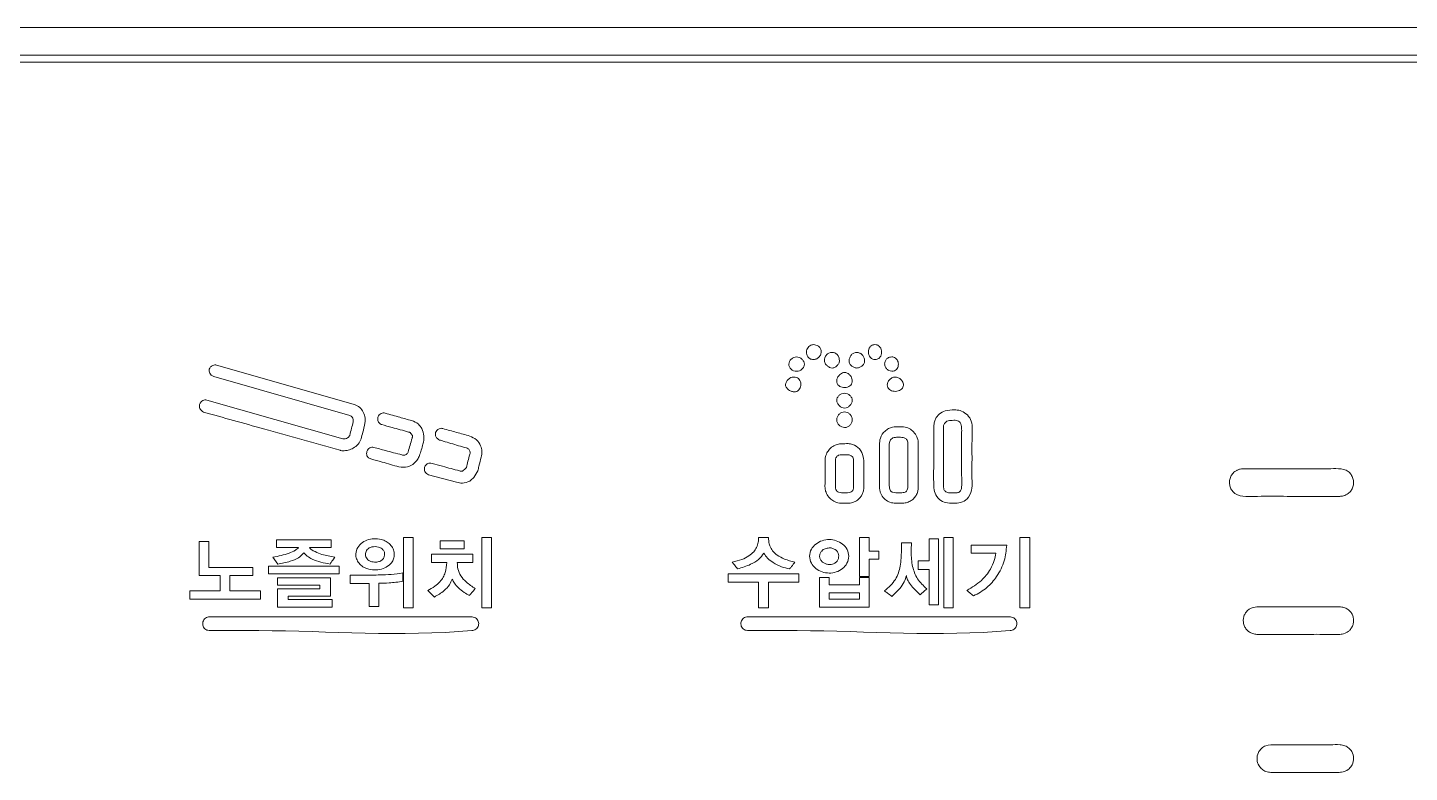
# Model space of a CAD drawing. Extents: x -1671 to 824, y 68 to 2359.
# Drawn here: x -766.7 to -716.7, y 979.2 to 1006.2 of the extents above; entities that cross this region are included whole.
import ezdxf

# ---------------------------------------------------------------- set-up
doc = ezdxf.new("R2010")
doc.units = 0
doc.header["$LTSCALE"] = 20
doc.header["$MEASUREMENT"] = 0
doc.layers.get('0').update_dxf_attribs({"linetype": 'CONTINUOUS'})

msp = doc.modelspace()

# ---------------------------------------------------------------- linework, layer by layer
at = {"color": 7, "linetype": 'Continuous', "lineweight": 15}
for p, q in [((-680.601, 1006.208), (-884.601, 1006.208)), ((-884.601, 1005.208), (-680.601, 1005.208)), ((-884.693, 1004.958), (-680.693, 1004.958)), ((-759.902, 993.979), (-754.955, 992.57)), ((-755.079, 992.156), (-760.006, 993.564)), ((-760.255, 992.715), (-755.327, 991.308)), ((-751.207, 989.734), (-752.221, 990.003)), ((-753.131, 987.737), (-752.779, 987.737)), ((-753.131, 985.181), (-753.131, 987.737)), ((-752.779, 987.737), (-752.779, 985.181)), ((-750.294, 987.737), (-749.942, 987.737)), ((-750.294, 985.182), (-750.294, 987.737)), ((-749.942, 987.737), (-749.942, 985.182)), ((-740.272, 987.737), (-739.903, 987.737)), ((-736.614, 987.737), (-736.262, 987.737)), ((-736.614, 986.315), (-736.614, 987.737)), ((-736.262, 987.737), (-736.262, 987.243)), ((-734.089, 987.681), (-733.746, 987.681)), ((-734.089, 986.883), (-734.089, 987.681)), ((-733.746, 987.681), (-733.746, 985.296)), ((-733.562, 985.181), (-733.562, 987.737)), ((-733.562, 987.737), (-733.218, 987.737)), ((-733.218, 987.737), (-733.218, 985.181)), ((-730.798, 985.181), (-730.798, 987.737)), ((-730.798, 987.737), (-730.446, 987.737)), ((-730.446, 987.737), (-730.446, 985.181)), ((-760.54, 987.595), (-760.188, 987.595)), ((-760.54, 986.354), (-760.54, 987.595)), ((-760.188, 987.595), (-760.188, 986.65)), ((-757.729, 987.652), (-755.752, 987.652)), ((-757.729, 987.366), (-757.729, 987.652)), ((-756.94, 987.366), (-757.729, 987.366)), ((-755.752, 987.366), (-756.542, 987.366)), ((-755.752, 987.652), (-755.752, 987.366)), ((-751.807, 987.616), (-750.936, 987.616)), ((-751.807, 987.32), (-751.807, 987.616)), ((-750.936, 987.32), (-751.807, 987.32)), ((-750.936, 987.616), (-750.936, 987.32)), ((-736.262, 987.243), (-735.907, 987.243)), ((-735.907, 987.243), (-735.907, 986.943)), ((-735.095, 987.536), (-734.729, 987.536)), ((-732.57, 987.161), (-732.57, 987.456)), ((-732.57, 987.456), (-731.278, 987.456)), ((-758.024, 986.695), (-755.457, 986.695)), ((-758.024, 986.417), (-758.024, 986.695)), ((-757.69, 986.772), (-757.863, 987.021)), ((-755.457, 986.695), (-755.457, 986.417)), ((-752.118, 987.133), (-750.626, 987.133)), ((-752.118, 986.829), (-752.118, 987.133)), ((-751.558, 986.829), (-752.118, 986.829)), ((-750.626, 986.829), (-751.183, 986.829)), ((-750.626, 987.133), (-750.626, 986.829)), ((-736.262, 986.943), (-736.262, 986.315)), ((-735.907, 986.943), (-736.262, 986.943)), ((-734.487, 986.883), (-734.089, 986.883)), ((-734.487, 986.57), (-734.487, 986.883)), ((-731.673, 987.161), (-732.57, 987.161)), ((-759.773, 986.354), (-760.54, 986.354)), ((-760.188, 986.65), (-758.586, 986.65)), ((-759.773, 985.798), (-759.773, 986.354)), ((-759.418, 986.354), (-759.418, 985.798)), ((-758.586, 986.354), (-759.418, 986.354)), ((-758.586, 986.65), (-758.586, 986.354)), ((-755.457, 986.417), (-758.024, 986.417)), ((-757.7, 986.272), (-755.781, 986.272)), ((-757.7, 986.003), (-757.7, 986.272)), ((-755.781, 986.272), (-755.781, 985.611)), ((-755.065, 986.07), (-755.065, 986.372)), ((-753.154, 986.451), (-753.154, 986.146)), ((-741.371, 986.414), (-738.804, 986.414)), ((-741.371, 986.119), (-741.371, 986.414)), ((-738.804, 986.414), (-738.804, 986.119)), ((-738.065, 986.286), (-737.713, 986.286)), ((-738.065, 985.21), (-738.065, 986.286)), ((-737.713, 986.286), (-737.713, 986.02)), ((-736.262, 986.315), (-736.614, 986.315)), ((-736.614, 986.02), (-736.614, 986.286)), ((-736.614, 986.286), (-736.263, 986.286)), ((-736.263, 986.286), (-736.263, 985.21)), ((-734.089, 986.57), (-734.487, 986.57)), ((-734.089, 985.296), (-734.089, 986.57)), ((-760.875, 985.798), (-759.773, 985.798)), ((-760.875, 985.503), (-760.875, 985.798)), ((-759.418, 985.798), (-758.308, 985.798)), ((-758.308, 985.798), (-758.308, 985.503)), ((-756.166, 986.003), (-757.7, 986.003)), ((-757.7, 985.875), (-756.166, 985.875)), ((-757.7, 985.21), (-757.7, 985.875)), ((-756.166, 985.875), (-756.166, 986.003)), ((-754.377, 986.07), (-755.065, 986.07)), ((-754.377, 985.239), (-754.377, 986.07)), ((-754.026, 986.074), (-754.026, 985.239)), ((-740.269, 986.119), (-741.371, 986.119)), ((-740.269, 985.182), (-740.269, 986.119)), ((-739.906, 986.119), (-739.906, 985.182)), ((-738.804, 986.119), (-739.906, 986.119)), ((-737.713, 986.02), (-736.614, 986.02)), ((-737.713, 985.502), (-737.713, 985.732)), ((-737.713, 985.732), (-736.614, 985.732)), ((-736.614, 985.732), (-736.614, 985.502)), ((-758.308, 985.503), (-760.875, 985.503)), ((-755.719, 985.21), (-757.7, 985.21)), ((-757.314, 985.611), (-757.314, 985.485)), ((-755.781, 985.611), (-757.314, 985.611)), ((-757.314, 985.485), (-755.719, 985.485)), ((-755.719, 985.485), (-755.719, 985.21)), ((-754.026, 985.239), (-754.377, 985.239)), ((-752.779, 985.181), (-753.131, 985.181)), ((-749.942, 985.182), (-750.294, 985.182)), ((-739.906, 985.182), (-740.269, 985.182)), ((-736.263, 985.21), (-738.065, 985.21)), ((-736.614, 985.502), (-737.713, 985.502)), ((-733.746, 985.296), (-734.089, 985.296)), ((-733.218, 985.181), (-733.562, 985.181)), ((-730.446, 985.181), (-730.798, 985.181))]:
    msp.add_line(p, q, dxfattribs=at)
for points, knots in [([(-738.279, 994.182), (-738.304, 994.183), (-738.35, 994.186), (-738.413, 994.211), (-738.47, 994.254), (-738.514, 994.321), (-738.536, 994.409), (-738.532, 994.499), (-738.504, 994.585), (-738.451, 994.66), (-738.382, 994.705), (-738.305, 994.724), (-738.227, 994.721), (-738.135, 994.693), (-738.047, 994.626), (-737.992, 994.516), (-737.999, 994.393), (-738.055, 994.284), (-738.153, 994.199), (-738.237, 994.188), (-738.279, 994.182)], [0, 0, 0, 0, 0.043629, 0.082076, 0.117707, 0.169489, 0.22199, 0.275404, 0.3287, 0.381248, 0.434453, 0.472647, 0.520716, 0.571261, 0.642179, 0.710608, 0.780774, 0.852218, 0.924634, 1, 1, 1, 1]), ([(-736.051, 994.182), (-736.075, 994.184), (-736.122, 994.188), (-736.183, 994.219), (-736.238, 994.273), (-736.278, 994.353), (-736.293, 994.453), (-736.279, 994.552), (-736.24, 994.633), (-736.184, 994.686), (-736.122, 994.716), (-736.05, 994.725), (-735.978, 994.714), (-735.916, 994.684), (-735.86, 994.63), (-735.82, 994.55), (-735.806, 994.45), (-735.82, 994.351), (-735.86, 994.272), (-735.915, 994.218), (-735.977, 994.188), (-736.025, 994.182), (-736.05, 994.182), (-736.051, 994.182)], [0, 0, 0, 0, 0.0450956, 0.086036, 0.125702, 0.1865875, 0.2491683, 0.3115625, 0.3719941, 0.4118353, 0.4532225, 0.4993155, 0.5451442, 0.5865903, 0.6266094, 0.6871846, 0.7493793, 0.811449, 0.8716858, 0.9114244, 0.9526285, 0.9983369, 1, 1, 1, 1]), ([(-738.89, 993.758), (-738.928, 993.762), (-739.001, 993.769), (-739.093, 993.83), (-739.156, 993.913), (-739.18, 994.015), (-739.154, 994.117), (-739.088, 994.201), (-738.998, 994.26), (-738.892, 994.285), (-738.786, 994.261), (-738.695, 994.204), (-738.627, 994.121), (-738.599, 994.017), (-738.626, 993.914), (-738.693, 993.831), (-738.784, 993.771), (-738.855, 993.762), (-738.89, 993.758)], [0, 0, 0, 0, 0.0672398, 0.1301563, 0.190562, 0.2500955, 0.3103657, 0.3732108, 0.4373175, 0.4997925, 0.5622218, 0.6261677, 0.689014, 0.7499928, 0.8108768, 0.8733607, 0.9371089, 1, 1, 1, 1]), ([(-737.599, 993.875), (-737.631, 993.881), (-737.701, 993.894), (-737.78, 993.953), (-737.839, 994.015), (-737.876, 994.073), (-737.889, 994.155), (-737.865, 994.251), (-737.818, 994.357), (-737.722, 994.423), (-737.614, 994.445), (-737.508, 994.431), (-737.42, 994.375), (-737.363, 994.288), (-737.341, 994.18), (-737.337, 994.063), (-737.411, 993.974), (-737.486, 993.893), (-737.561, 993.881), (-737.599, 993.875)], [0, 0, 0, 0, 0.056597, 0.122554, 0.166384, 0.206392, 0.241427, 0.307103, 0.376471, 0.43804, 0.502503, 0.564835, 0.620683, 0.677699, 0.741349, 0.812339, 0.871194, 0.935666, 1, 1, 1, 1]), ([(-736.709, 993.875), (-736.748, 993.88), (-736.823, 993.891), (-736.914, 993.959), (-736.975, 994.041), (-737, 994.144), (-736.969, 994.252), (-736.916, 994.359), (-736.816, 994.425), (-736.709, 994.446), (-736.606, 994.424), (-736.52, 994.368), (-736.454, 994.28), (-736.424, 994.169), (-736.427, 994.05), (-736.502, 993.959), (-736.594, 993.892), (-736.671, 993.881), (-736.709, 993.875)], [0, 0, 0, 0, 0.065467, 0.128631, 0.187718, 0.239206, 0.303669, 0.374965, 0.438943, 0.50177, 0.557405, 0.614758, 0.674869, 0.739995, 0.81089, 0.867806, 0.93491, 1, 1, 1, 1]), ([(-735.443, 993.758), (-735.479, 993.764), (-735.553, 993.778), (-735.644, 993.854), (-735.704, 993.959), (-735.701, 994.08), (-735.653, 994.186), (-735.572, 994.252), (-735.485, 994.277), (-735.412, 994.278), (-735.339, 994.259), (-735.274, 994.214), (-735.226, 994.142), (-735.202, 994.059), (-735.201, 993.973), (-735.224, 993.89), (-735.271, 993.819), (-735.345, 993.768), (-735.408, 993.757), (-735.441, 993.758), (-735.443, 993.758)], [0, 0, 0, 0, 0.067975, 0.140738, 0.214905, 0.288724, 0.358912, 0.428494, 0.478426, 0.52642, 0.565273, 0.618797, 0.671397, 0.724922, 0.778881, 0.832072, 0.884137, 0.937226, 0.997103, 1, 1, 1, 1]), ([(-760.006, 993.564), (-760.038, 993.578), (-760.098, 993.605), (-760.154, 993.678), (-760.179, 993.757), (-760.174, 993.807), (-760.171, 993.833)], [0, 0, 0, 0, 0.2952492, 0.5644923, 0.7756607, 1, 1, 1, 1]), ([(-760.171, 993.833), (-760.156, 993.861), (-760.124, 993.918), (-760.05, 993.969), (-759.972, 993.995), (-759.925, 993.984), (-759.902, 993.979)], [0, 0, 0, 0, 0.287141, 0.576167, 0.792432, 1, 1, 1, 1]), ([(-737.436, 993.406), (-737.436, 993.407), (-737.436, 993.447), (-737.411, 993.53), (-737.344, 993.621), (-737.266, 993.683), (-737.19, 993.715), (-737.095, 993.712), (-736.996, 993.662), (-736.921, 993.577), (-736.88, 993.486), (-736.869, 993.406), (-736.882, 993.326), (-736.926, 993.252), (-737.002, 993.197), (-737.093, 993.169), (-737.189, 993.166), (-737.283, 993.186), (-737.364, 993.233), (-737.425, 993.309), (-737.432, 993.373), (-737.436, 993.406)], [0, 0, 0, 0, 0.0008034, 0.0696363, 0.1453805, 0.1951121, 0.2415935, 0.2858697, 0.3550941, 0.4285236, 0.4782129, 0.5271923, 0.565972, 0.6188181, 0.671471, 0.7261923, 0.7820944, 0.8372161, 0.8903061, 0.9424929, 1, 1, 1, 1]), ([(-738.983, 993.009), (-739.02, 993.016), (-739.101, 993.03), (-739.189, 993.089), (-739.249, 993.151), (-739.281, 993.203), (-739.293, 993.261), (-739.282, 993.339), (-739.233, 993.43), (-739.148, 993.504), (-739.056, 993.543), (-738.977, 993.552), (-738.896, 993.539), (-738.821, 993.497), (-738.766, 993.423), (-738.738, 993.335), (-738.735, 993.243), (-738.757, 993.154), (-738.805, 993.077), (-738.884, 993.019), (-738.948, 993.013), (-738.983, 993.009)], [0, 0, 0, 0, 0.066449, 0.143879, 0.181794, 0.217274, 0.250651, 0.284224, 0.354506, 0.428561, 0.478785, 0.528366, 0.568336, 0.622145, 0.674397, 0.727673, 0.781686, 0.835118, 0.887365, 0.940375, 1, 1, 1, 1]), ([(-735.607, 993.267), (-735.599, 993.307), (-735.584, 993.39), (-735.499, 993.486), (-735.39, 993.551), (-735.262, 993.55), (-735.148, 993.497), (-735.066, 993.418), (-735.024, 993.328), (-735.018, 993.251), (-735.035, 993.174), (-735.084, 993.104), (-735.165, 993.054), (-735.258, 993.028), (-735.356, 993.026), (-735.451, 993.048), (-735.533, 993.094), (-735.596, 993.17), (-735.603, 993.234), (-735.607, 993.267)], [0, 0, 0, 0, 0.069667, 0.143804, 0.215941, 0.284329, 0.35674, 0.42995, 0.478169, 0.524625, 0.562158, 0.614567, 0.667962, 0.723927, 0.781123, 0.837299, 0.89094, 0.943218, 1, 1, 1, 1]), ([(-760.523, 992.55), (-760.51, 992.581), (-760.483, 992.641), (-760.41, 992.698), (-760.331, 992.722), (-760.281, 992.718), (-760.255, 992.715)], [0, 0, 0, 0, 0.294627, 0.562595, 0.773985, 1, 1, 1, 1]), ([(-737.153, 992.422), (-737.187, 992.427), (-737.257, 992.439), (-737.346, 992.506), (-737.412, 992.592), (-737.446, 992.697), (-737.421, 992.803), (-737.354, 992.887), (-737.263, 992.945), (-737.156, 992.97), (-737.048, 992.947), (-736.956, 992.888), (-736.889, 992.805), (-736.864, 992.7), (-736.895, 992.597), (-736.959, 992.508), (-737.045, 992.442), (-737.117, 992.421), (-737.152, 992.422), (-737.153, 992.422)], [0, 0, 0, 0, 0.0601308, 0.1242753, 0.1896815, 0.2516877, 0.3114581, 0.3734037, 0.4371828, 0.5000717, 0.5628124, 0.6267816, 0.6889214, 0.747765, 0.8088558, 0.873711, 0.9379837, 0.9982766, 1, 1, 1, 1]), ([(-760.38, 992.28), (-760.406, 992.296), (-760.461, 992.327), (-760.506, 992.403), (-760.53, 992.479), (-760.526, 992.527), (-760.523, 992.55)], [0, 0, 0, 0, 0.280202, 0.566066, 0.787812, 1, 1, 1, 1]), ([(-755.431, 990.893), (-756.354, 991.152), (-758.004, 991.615), (-759.654, 992.077), (-760.38, 992.28)], [0, 0, 0, 0, 0.559965, 1, 1, 1, 1]), ([(-754.955, 992.57), (-754.887, 992.544), (-754.751, 992.492), (-754.602, 992.324), (-754.519, 992.111), (-754.523, 991.839), (-754.603, 991.576), (-754.646, 991.387), (-754.665, 991.308)], [0, 0, 0, 0, 0.147272, 0.291606, 0.441392, 0.605234, 0.834056, 1, 1, 1, 1]), ([(-754.063, 992.094), (-754.049, 992.123), (-754.02, 992.179), (-753.949, 992.232), (-753.87, 992.255), (-753.82, 992.245), (-753.795, 992.239)], [0, 0, 0, 0, 0.282885, 0.556436, 0.770429, 1, 1, 1, 1]), ([(-753.795, 992.239), (-753.618, 992.189), (-753.301, 992.099), (-752.984, 992.01), (-752.843, 991.971)], [0, 0, 0, 0, 0.557309, 1, 1, 1, 1]), ([(-737.153, 991.718), (-737.188, 991.723), (-737.259, 991.733), (-737.35, 991.796), (-737.418, 991.886), (-737.445, 991.999), (-737.42, 992.113), (-737.353, 992.204), (-737.262, 992.265), (-737.155, 992.29), (-737.048, 992.267), (-736.956, 992.206), (-736.89, 992.115), (-736.865, 992.002), (-736.889, 991.889), (-736.954, 991.796), (-737.044, 991.734), (-737.116, 991.718), (-737.152, 991.718), (-737.153, 991.718)], [0, 0, 0, 0, 0.059694, 0.121377, 0.184754, 0.249785, 0.314775, 0.377612, 0.439581, 0.500032, 0.560273, 0.621981, 0.684684, 0.749529, 0.814576, 0.877272, 0.938593, 0.998338, 1, 1, 1, 1]), ([(-733.213, 988.976), (-733.304, 988.975), (-733.484, 988.975), (-733.73, 989.104), (-733.899, 989.327), (-733.939, 989.868), (-733.913, 990.502), (-733.918, 991.145), (-733.918, 991.47), (-733.918, 991.627), (-733.919, 991.747), (-733.909, 991.883), (-733.857, 992.052), (-733.731, 992.225), (-733.481, 992.343), (-733.216, 992.365), (-732.952, 992.345), (-732.738, 992.225), (-732.558, 992.016), (-732.511, 991.652), (-732.544, 991.211), (-732.529, 990.556), (-732.545, 989.967), (-732.523, 989.434), (-732.672, 989.13), (-732.943, 988.976), (-733.123, 988.976), (-733.213, 988.976)], [0, 0, 0, 0, 0.0320371, 0.0626022, 0.094956, 0.1260596, 0.250336, 0.3216124, 0.3529351, 0.3652065, 0.3770487, 0.395534, 0.4132624, 0.4389941, 0.4685401, 0.5076881, 0.5322498, 0.5608278, 0.5922985, 0.625947, 0.6862996, 0.7499391, 0.8568536, 0.8952293, 0.9372762, 0.9686433, 1, 1, 1, 1]), ([(-754.955, 991.929), (-754.953, 991.957), (-754.948, 992.013), (-754.981, 992.084), (-755.025, 992.135), (-755.061, 992.149), (-755.079, 992.156)], [0, 0, 0, 0, 0.300036, 0.588005, 0.801268, 1, 1, 1, 1]), ([(-755.079, 991.432), (-755.057, 991.518), (-755.016, 991.683), (-754.975, 991.849), (-754.955, 991.929)], [0, 0, 0, 0, 0.519201, 1, 1, 1, 1]), ([(-753.92, 991.824), (-753.938, 991.831), (-753.975, 991.843), (-754.018, 991.887), (-754.051, 991.944), (-754.07, 992.016), (-754.066, 992.068), (-754.063, 992.094)], [0, 0, 0, 0, 0.170488, 0.346232, 0.532042, 0.762089, 1, 1, 1, 1]), ([(-752.946, 991.556), (-753.147, 991.612), (-753.471, 991.701), (-753.796, 991.79), (-753.92, 991.824)], [0, 0, 0, 0, 0.617273, 1, 1, 1, 1]), ([(-752.843, 991.971), (-752.752, 991.937), (-752.595, 991.88), (-752.507, 991.74), (-752.469, 991.681)], [0, 0, 0, 0, 0.577624, 1, 1, 1, 1]), ([(-751.974, 991.536), (-751.958, 991.564), (-751.927, 991.62), (-751.852, 991.671), (-751.774, 991.696), (-751.727, 991.685), (-751.704, 991.68)], [0, 0, 0, 0, 0.286215, 0.57565, 0.792604, 1, 1, 1, 1]), ([(-735.888, 989.562), (-735.886, 990.033), (-735.883, 990.543), (-735.889, 991.133), (-735.871, 991.36), (-735.732, 991.567), (-735.563, 991.685), (-735.392, 991.747), (-735.187, 991.738), (-734.965, 991.748), (-734.763, 991.666), (-734.608, 991.526), (-734.504, 991.342), (-734.479, 991.183), (-734.481, 991.083), (-734.48, 991.024), (-734.481, 990.926), (-734.481, 990.721), (-734.48, 990.309), (-734.483, 989.917), (-734.479, 989.562), (-734.492, 989.387), (-734.578, 989.223), (-734.679, 989.11), (-734.807, 989.027), (-734.978, 988.97), (-735.182, 988.978), (-735.403, 988.969), (-735.604, 989.043), (-735.767, 989.18), (-735.859, 989.344), (-735.881, 989.48), (-735.886, 989.541), (-735.888, 989.562)], [0, 0, 0, 0, 0.192899, 0.208974, 0.242699, 0.284665, 0.305633, 0.326612, 0.357912, 0.38865, 0.416961, 0.444907, 0.473059, 0.501764, 0.509799, 0.513821, 0.525877, 0.549989, 0.598214, 0.694663, 0.710738, 0.744222, 0.764839, 0.785432, 0.805987, 0.826866, 0.85818, 0.888894, 0.916756, 0.943894, 0.974776, 0.991355, 1, 1, 1, 1]), ([(-733.567, 991.765), (-733.564, 991.783), (-733.559, 991.82), (-733.527, 991.871), (-733.477, 991.924), (-733.401, 991.972), (-733.264, 991.976), (-733.137, 991.991), (-733.017, 991.957), (-732.93, 991.873), (-732.905, 991.704), (-732.915, 991.465), (-732.91, 991.09), (-732.909, 990.591), (-732.922, 990.046), (-732.893, 989.673), (-732.921, 989.475), (-732.951, 989.42), (-733.008, 989.364), (-733.117, 989.345), (-733.246, 989.354), (-733.384, 989.344), (-733.506, 989.397), (-733.572, 989.506), (-733.565, 989.645), (-733.568, 989.854), (-733.566, 990.221), (-733.567, 990.873), (-733.567, 991.416), (-733.567, 991.765)], [0, 0, 0, 0, 0.008626, 0.018236, 0.02856, 0.044327, 0.059684, 0.094014, 0.10601, 0.119151, 0.150116, 0.183879, 0.236935, 0.331677, 0.426419, 0.501382, 0.51272, 0.522511, 0.53144, 0.550609, 0.57297, 0.595273, 0.616756, 0.633982, 0.653308, 0.683019, 0.736075, 0.830817, 1, 1, 1, 1]), ([(-755.327, 991.308), (-755.299, 991.306), (-755.242, 991.301), (-755.169, 991.334), (-755.112, 991.378), (-755.09, 991.414), (-755.079, 991.432)], [0, 0, 0, 0, 0.286841, 0.571, 0.790379, 1, 1, 1, 1]), ([(-754.665, 991.308), (-754.697, 991.241), (-754.764, 991.104), (-754.939, 990.971), (-755.131, 990.888), (-755.26, 990.879), (-755.326, 990.874)], [0, 0, 0, 0, 0.262383, 0.538669, 0.765423, 1, 1, 1, 1]), ([(-752.967, 990.831), (-752.943, 990.915), (-752.895, 991.081), (-752.846, 991.247), (-752.822, 991.329)], [0, 0, 0, 0, 0.504915, 1, 1, 1, 1]), ([(-752.843, 991.473), (-752.858, 991.496), (-752.879, 991.527), (-752.919, 991.552), (-752.938, 991.555), (-752.946, 991.556)], [0, 0, 0, 0, 0.59631, 0.80906, 1, 1, 1, 1]), ([(-752.822, 991.329), (-752.815, 991.344), (-752.803, 991.371), (-752.803, 991.412), (-752.819, 991.446), (-752.835, 991.464), (-752.843, 991.473)], [0, 0, 0, 0, 0.303774, 0.555425, 0.759373, 1, 1, 1, 1]), ([(-752.469, 991.681), (-752.437, 991.593), (-752.369, 991.41), (-752.417, 991.139), (-752.488, 990.908), (-752.532, 990.773), (-752.553, 990.708)], [0, 0, 0, 0, 0.275156, 0.574803, 0.795048, 1, 1, 1, 1]), ([(-751.829, 991.266), (-751.856, 991.28), (-751.91, 991.309), (-751.958, 991.382), (-751.98, 991.46), (-751.976, 991.51), (-751.974, 991.536)], [0, 0, 0, 0, 0.276387, 0.546145, 0.765512, 1, 1, 1, 1]), ([(-750.855, 990.977), (-751.043, 991.032), (-751.321, 991.115), (-751.646, 991.211), (-751.782, 991.252), (-751.829, 991.266)], [0, 0, 0, 0, 0.579408, 0.857364, 1, 1, 1, 1]), ([(-751.704, 991.68), (-751.539, 991.634), (-751.214, 991.545), (-750.89, 991.455), (-750.731, 991.411)], [0, 0, 0, 0, 0.510268, 1, 1, 1, 1]), ([(-750.731, 991.411), (-750.646, 991.372), (-750.479, 991.297), (-750.332, 991.083), (-750.274, 990.856), (-750.302, 990.716), (-750.317, 990.645)], [0, 0, 0, 0, 0.286618, 0.560493, 0.776004, 1, 1, 1, 1]), ([(-735.536, 990.362), (-735.534, 990.548), (-735.532, 990.819), (-735.541, 991.118), (-735.507, 991.246), (-735.465, 991.308), (-735.393, 991.348), (-735.291, 991.366), (-735.181, 991.37), (-735.079, 991.366), (-735.003, 991.352), (-734.944, 991.328), (-734.898, 991.286), (-734.87, 991.223), (-734.859, 991.14), (-734.855, 990.993), (-734.858, 990.728), (-734.855, 990.309), (-734.861, 989.889), (-734.851, 989.59), (-734.875, 989.461), (-734.908, 989.405), (-734.965, 989.372), (-735.063, 989.352), (-735.21, 989.35), (-735.353, 989.352), (-735.446, 989.389), (-735.49, 989.425), (-735.52, 989.484), (-735.533, 989.568), (-735.537, 989.716), (-735.535, 989.983), (-735.536, 990.215), (-735.536, 990.362)], [0, 0, 0, 0, 0.11215, 0.16312, 0.178022, 0.190931, 0.206452, 0.22629, 0.252824, 0.272235, 0.287427, 0.299505, 0.310002, 0.323575, 0.339966, 0.36036, 0.411426, 0.499543, 0.611693, 0.66403, 0.678394, 0.690091, 0.701691, 0.716443, 0.750142, 0.789939, 0.800579, 0.809844, 0.823194, 0.839494, 0.860319, 0.911882, 1, 1, 1, 1]), ([(-755.326, 990.874), (-755.351, 990.875), (-755.387, 990.877), (-755.42, 990.889), (-755.431, 990.893)], [0, 0, 0, 0, 0.688112, 1, 1, 1, 1]), ([(-754.313, 990.582), (-754.335, 990.588), (-754.377, 990.599), (-754.427, 990.642), (-754.46, 990.701), (-754.475, 990.774), (-754.463, 990.825), (-754.457, 990.852)], [0, 0, 0, 0, 0.191382, 0.37099, 0.549943, 0.768016, 1, 1, 1, 1]), ([(-754.457, 990.852), (-754.446, 990.88), (-754.425, 990.938), (-754.354, 990.989), (-754.279, 991.013), (-754.232, 991.003), (-754.209, 990.998)], [0, 0, 0, 0, 0.277982, 0.563251, 0.784098, 1, 1, 1, 1]), ([(-754.209, 990.998), (-754.068, 990.96), (-753.73, 990.87), (-753.392, 990.78), (-753.195, 990.728)], [0, 0, 0, 0, 0.418622, 1, 1, 1, 1]), ([(-752.553, 990.708), (-752.575, 990.657), (-752.615, 990.56), (-752.711, 990.447), (-752.812, 990.368), (-752.904, 990.316), (-753.063, 990.266), (-753.194, 990.281), (-753.298, 990.293)], [0, 0, 0, 0, 0.1762044, 0.3331079, 0.4710145, 0.584323, 0.6699008, 1, 1, 1, 1]), ([(-753.195, 990.728), (-753.176, 990.722), (-753.14, 990.712), (-753.084, 990.719), (-753.033, 990.741), (-752.989, 990.778), (-752.974, 990.814), (-752.967, 990.831)], [0, 0, 0, 0, 0.207788, 0.402084, 0.588737, 0.799411, 1, 1, 1, 1]), ([(-750.731, 990.749), (-750.725, 990.767), (-750.714, 990.803), (-750.723, 990.859), (-750.748, 990.911), (-750.792, 990.957), (-750.834, 990.97), (-750.855, 990.977)], [0, 0, 0, 0, 0.191996, 0.377262, 0.561095, 0.77783, 1, 1, 1, 1]), ([(-750.855, 990.272), (-750.836, 990.346), (-750.795, 990.505), (-750.753, 990.664), (-750.731, 990.749)], [0, 0, 0, 0, 0.466009, 1, 1, 1, 1]), ([(-737.858, 990.546), (-737.855, 990.585), (-737.849, 990.658), (-737.808, 990.781), (-737.726, 990.913), (-737.587, 991.038), (-737.424, 991.113), (-737.291, 991.133), (-737.203, 991.132), (-737.124, 991.132), (-737.01, 991.139), (-736.816, 991.104), (-736.587, 990.957), (-736.461, 990.677), (-736.448, 990.371), (-736.451, 990.087), (-736.453, 989.809), (-736.446, 989.595), (-736.462, 989.423), (-736.506, 989.298), (-736.587, 989.17), (-736.716, 989.055), (-736.866, 988.994), (-736.992, 988.974), (-737.103, 988.977), (-737.256, 988.967), (-737.442, 988.994), (-737.683, 989.117), (-737.88, 989.405), (-737.852, 989.797), (-737.859, 990.114), (-737.858, 990.341), (-737.858, 990.448), (-737.858, 990.506), (-737.858, 990.531), (-737.858, 990.546)], [0, 0, 0, 0, 0.0194289, 0.0357183, 0.0635727, 0.0952195, 0.1267461, 0.1505497, 0.1614473, 0.1698613, 0.1897742, 0.217702, 0.2657399, 0.3178703, 0.3622212, 0.4160737, 0.4583863, 0.4995725, 0.5219269, 0.5433312, 0.5645198, 0.5958021, 0.6270973, 0.6431045, 0.6583862, 0.6821419, 0.7184115, 0.7499226, 0.8140082, 0.8754115, 0.9395216, 0.9715767, 0.9874034, 0.9925735, 1, 1, 1, 1]), ([(-737.482, 990.044), (-737.48, 990.17), (-737.476, 990.358), (-737.491, 990.581), (-737.432, 990.68), (-737.324, 990.739), (-737.153, 990.73), (-736.982, 990.739), (-736.875, 990.678), (-736.817, 990.579), (-736.833, 990.357), (-736.821, 990.043), (-736.833, 989.728), (-736.817, 989.506), (-736.875, 989.407), (-736.982, 989.346), (-737.154, 989.355), (-737.325, 989.346), (-737.432, 989.407), (-737.491, 989.507), (-737.476, 989.729), (-737.48, 989.918), (-737.482, 990.044)], [0, 0, 0, 0, 0.102571, 0.153996, 0.173443, 0.191749, 0.250176, 0.308283, 0.326471, 0.345867, 0.397189, 0.499745, 0.602341, 0.653669, 0.673082, 0.691316, 0.74965, 0.808111, 0.826439, 0.845965, 0.897429, 1, 1, 1, 1]), ([(-753.298, 990.293), (-753.502, 990.351), (-753.84, 990.448), (-754.178, 990.544), (-754.313, 990.582)], [0, 0, 0, 0, 0.601103, 1, 1, 1, 1]), ([(-752.221, 990.003), (-752.25, 990.017), (-752.306, 990.046), (-752.36, 990.118), (-752.383, 990.198), (-752.372, 990.247), (-752.367, 990.272)], [0, 0, 0, 0, 0.283386, 0.558472, 0.772643, 1, 1, 1, 1]), ([(-752.367, 990.272), (-752.361, 990.294), (-752.349, 990.336), (-752.306, 990.385), (-752.248, 990.42), (-752.175, 990.435), (-752.124, 990.423), (-752.097, 990.417)], [0, 0, 0, 0, 0.1916373, 0.3717947, 0.5509627, 0.768669, 1, 1, 1, 1]), ([(-752.097, 990.417), (-751.97, 990.383), (-751.639, 990.293), (-751.308, 990.204), (-751.103, 990.149)], [0, 0, 0, 0, 0.383486, 1, 1, 1, 1]), ([(-750.959, 990.169), (-750.935, 990.184), (-750.892, 990.211), (-750.866, 990.253), (-750.855, 990.272)], [0, 0, 0, 0, 0.559848, 1, 1, 1, 1]), ([(-750.317, 990.645), (-750.344, 990.536), (-750.385, 990.371), (-750.427, 990.205), (-750.441, 990.149)], [0, 0, 0, 0, 0.656815, 1, 1, 1, 1]), ([(-719.209, 989.225), (-719.228, 989.225), (-719.263, 989.225), (-719.338, 989.225), (-719.476, 989.225), (-719.756, 989.225), (-720.316, 989.225), (-721.152, 989.223), (-721.978, 989.232), (-722.602, 989.215), (-722.953, 989.252), (-723.121, 989.429), (-723.187, 989.568), (-723.213, 989.721), (-723.195, 989.875), (-723.127, 990.016), (-723.03, 990.117), (-722.923, 990.182), (-722.821, 990.216), (-722.679, 990.23), (-722.519, 990.224), (-722.295, 990.226), (-721.964, 990.225), (-721.373, 990.224), (-720.567, 990.229), (-719.812, 990.214), (-719.261, 990.24), (-718.951, 990.186), (-718.795, 990.016), (-718.73, 989.876), (-718.706, 989.723), (-718.726, 989.569), (-718.796, 989.429), (-718.912, 989.312), (-719.038, 989.248), (-719.143, 989.23), (-719.19, 989.226), (-719.209, 989.225)], [0, 0, 0, 0, 0.00538, 0.01051, 0.022369, 0.046109, 0.093591, 0.188555, 0.294914, 0.336698, 0.376971, 0.391946, 0.407043, 0.422275, 0.437359, 0.452359, 0.467802, 0.478223, 0.489094, 0.499638, 0.520192, 0.536629, 0.565981, 0.618395, 0.71199, 0.805587, 0.841109, 0.877719, 0.892681, 0.907786, 0.923017, 0.938093, 0.953112, 0.968576, 0.986098, 0.994148, 1, 1, 1, 1]), ([(-750.731, 989.776), (-750.82, 989.741), (-750.976, 989.68), (-751.137, 989.718), (-751.207, 989.734)], [0, 0, 0, 0, 0.5698939, 1, 1, 1, 1]), ([(-751.103, 990.149), (-751.087, 990.143), (-751.058, 990.134), (-751.016, 990.134), (-750.983, 990.147), (-750.967, 990.161), (-750.959, 990.169)], [0, 0, 0, 0, 0.327288, 0.586087, 0.779585, 1, 1, 1, 1]), ([(-750.441, 990.149), (-750.483, 990.066), (-750.555, 989.921), (-750.679, 989.819), (-750.731, 989.776)], [0, 0, 0, 0, 0.575531, 1, 1, 1, 1]), ([(-753.655, 986.726), (-753.724, 986.681), (-753.865, 986.587), (-754.124, 986.55), (-754.362, 986.571), (-754.565, 986.644), (-754.717, 986.758), (-754.824, 986.911), (-754.875, 987.105), (-754.834, 987.329), (-754.683, 987.529), (-754.457, 987.652), (-754.202, 987.696), (-753.963, 987.675), (-753.761, 987.602), (-753.61, 987.486), (-753.504, 987.333), (-753.458, 987.163), (-753.473, 986.999), (-753.537, 986.847), (-753.615, 986.767), (-753.655, 986.726)], [0, 0, 0, 0, 0.061133, 0.126608, 0.192862, 0.240586, 0.287443, 0.334461, 0.37828, 0.436239, 0.499722, 0.560911, 0.626385, 0.692467, 0.739959, 0.786551, 0.834057, 0.878104, 0.916631, 0.956585, 1, 1, 1, 1]), ([(-741.226, 986.838), (-741.106, 986.867), (-740.892, 986.917), (-740.627, 987.05), (-740.448, 987.202), (-740.336, 987.373), (-740.27, 987.552), (-740.272, 987.678), (-740.272, 987.737)], [0, 0, 0, 0, 0.256259, 0.455637, 0.612713, 0.738238, 0.878066, 1, 1, 1, 1]), ([(-739.903, 987.737), (-739.904, 987.687), (-739.905, 987.585), (-739.863, 987.415), (-739.764, 987.239), (-739.579, 987.073), (-739.303, 986.93), (-739.078, 986.871), (-738.949, 986.837)], [0, 0, 0, 0, 0.103954, 0.212455, 0.359688, 0.516567, 0.724193, 1, 1, 1, 1]), ([(-757.863, 987.021), (-757.665, 987.06), (-757.385, 987.116), (-757.099, 987.241), (-756.987, 987.313), (-756.954, 987.349), (-756.94, 987.366)], [0, 0, 0, 0, 0.601631, 0.8549594, 0.934603, 1, 1, 1, 1]), ([(-756.542, 987.366), (-756.517, 987.34), (-756.457, 987.28), (-756.301, 987.2), (-756.026, 987.089), (-755.779, 987.049), (-755.621, 987.023)], [0, 0, 0, 0, 0.108949, 0.252106, 0.521974, 1, 1, 1, 1]), ([(-754.423, 986.929), (-754.442, 986.951), (-754.479, 986.994), (-754.507, 987.072), (-754.511, 987.151), (-754.491, 987.228), (-754.446, 987.299), (-754.377, 987.362), (-754.238, 987.409), (-754.084, 987.409), (-753.945, 987.36), (-753.871, 987.291), (-753.819, 987.203), (-753.81, 987.096), (-753.843, 986.995), (-753.915, 986.905), (-754.035, 986.848), (-754.162, 986.839), (-754.274, 986.85), (-754.36, 986.877), (-754.403, 986.912), (-754.423, 986.929)], [0, 0, 0, 0, 0.04336, 0.083906, 0.122658, 0.161089, 0.202051, 0.247504, 0.298474, 0.420516, 0.471342, 0.516983, 0.570765, 0.622016, 0.672936, 0.728445, 0.790419, 0.866649, 0.91718, 0.960595, 1, 1, 1, 1]), ([(-737.711, 986.443), (-737.797, 986.452), (-737.971, 986.472), (-738.201, 986.601), (-738.374, 986.799), (-738.439, 987.057), (-738.374, 987.314), (-738.198, 987.511), (-737.967, 987.632), (-737.707, 987.676), (-737.447, 987.63), (-737.217, 987.508), (-737.043, 987.31), (-736.982, 987.051), (-737.048, 986.793), (-737.221, 986.594), (-737.45, 986.471), (-737.624, 986.442), (-737.71, 986.443), (-737.711, 986.443)], [0, 0, 0, 0, 0.06334, 0.126394, 0.187822, 0.250529, 0.312871, 0.374049, 0.43702, 0.500264, 0.563524, 0.626288, 0.68724, 0.749931, 0.812937, 0.874202, 0.936772, 0.999806, 1, 1, 1, 1]), ([(-737.711, 987.358), (-737.711, 987.358), (-737.665, 987.358), (-737.581, 987.348), (-737.474, 987.294), (-737.402, 987.213), (-737.364, 987.118), (-737.361, 987.017), (-737.39, 986.92), (-737.454, 986.835), (-737.543, 986.78), (-737.646, 986.755), (-737.753, 986.752), (-737.861, 986.782), (-737.958, 986.841), (-738.031, 986.929), (-738.064, 987.039), (-738.049, 987.154), (-737.977, 987.26), (-737.86, 987.339), (-737.76, 987.351), (-737.711, 987.358)], [0, 0, 0, 0, 0.000013, 0.066532, 0.122731, 0.173591, 0.222358, 0.270599, 0.319132, 0.369253, 0.423778, 0.470398, 0.523871, 0.579305, 0.634202, 0.688165, 0.743413, 0.799533, 0.853469, 0.927035, 1, 1, 1, 1]), ([(-735.702, 985.797), (-735.557, 985.927), (-735.281, 986.172), (-735.137, 986.624), (-735.1, 986.979), (-735.093, 987.258), (-735.094, 987.443), (-735.095, 987.536)], [0, 0, 0, 0, 0.298052, 0.565142, 0.71169, 0.855845, 1, 1, 1, 1]), ([(-734.729, 987.536), (-734.734, 987.427), (-734.749, 987.142), (-734.712, 986.697), (-734.535, 986.213), (-734.296, 985.987), (-734.175, 985.872)], [0, 0, 0, 0, 0.1788303, 0.4668303, 0.7296923, 1, 1, 1, 1]), ([(-731.278, 987.456), (-731.298, 987.266), (-731.339, 986.863), (-731.605, 986.336), (-731.986, 985.888), (-732.31, 985.709), (-732.478, 985.617)], [0, 0, 0, 0, 0.247586, 0.522352, 0.752805, 1, 1, 1, 1]), ([(-756.738, 987.173), (-756.802, 987.111), (-756.945, 986.974), (-757.281, 986.849), (-757.538, 986.801), (-757.69, 986.772)], [0, 0, 0, 0, 0.25297, 0.557594, 1, 1, 1, 1]), ([(-755.794, 986.772), (-756.015, 986.814), (-756.306, 986.869), (-756.611, 987.044), (-756.699, 987.134), (-756.738, 987.173)], [0, 0, 0, 0, 0.640485, 0.842605, 1, 1, 1, 1]), ([(-755.621, 987.023), (-755.655, 986.974), (-755.713, 986.89), (-755.77, 986.807), (-755.794, 986.772)], [0, 0, 0, 0, 0.587708, 1, 1, 1, 1]), ([(-752.256, 985.817), (-752.169, 985.865), (-752.008, 985.951), (-751.817, 986.116), (-751.688, 986.286), (-751.596, 986.523), (-751.573, 986.705), (-751.558, 986.829)], [0, 0, 0, 0, 0.2290213, 0.418778, 0.578164, 0.7146339, 1, 1, 1, 1]), ([(-751.183, 986.829), (-751.181, 986.752), (-751.176, 986.582), (-751.064, 986.33), (-750.842, 986.086), (-750.646, 985.957), (-750.533, 985.882)], [0, 0, 0, 0, 0.18989, 0.42017, 0.66383, 1, 1, 1, 1]), ([(-741.031, 986.596), (-741.069, 986.644), (-741.134, 986.725), (-741.199, 986.805), (-741.226, 986.838)], [0, 0, 0, 0, 0.586219, 1, 1, 1, 1]), ([(-740.079, 987.17), (-740.137, 987.089), (-740.261, 986.914), (-740.602, 986.726), (-740.871, 986.645), (-741.031, 986.596)], [0, 0, 0, 0, 0.260339, 0.558276, 1, 1, 1, 1]), ([(-739.143, 986.596), (-739.241, 986.617), (-739.451, 986.662), (-739.717, 986.804), (-739.944, 986.969), (-740.036, 987.105), (-740.079, 987.17)], [0, 0, 0, 0, 0.266578, 0.565792, 0.794778, 1, 1, 1, 1]), ([(-738.949, 986.837), (-738.99, 986.787), (-739.054, 986.707), (-739.119, 986.626), (-739.143, 986.596)], [0, 0, 0, 0, 0.627501, 1, 1, 1, 1]), ([(-732.721, 985.819), (-732.536, 985.926), (-732.198, 986.122), (-731.889, 986.53), (-731.724, 986.875), (-731.688, 987.075), (-731.673, 987.161)], [0, 0, 0, 0, 0.357857, 0.656689, 0.850937, 1, 1, 1, 1]), ([(-755.065, 986.372), (-754.89, 986.37), (-754.531, 986.368), (-754.035, 986.376), (-753.571, 986.39), (-753.295, 986.43), (-753.154, 986.451)], [0, 0, 0, 0, 0.2730756, 0.5632554, 0.7768045, 1, 1, 1, 1]), ([(-751.364, 986.23), (-751.395, 986.158), (-751.464, 985.998), (-751.687, 985.767), (-751.892, 985.648), (-752.015, 985.576)], [0, 0, 0, 0, 0.248604, 0.548814, 1, 1, 1, 1]), ([(-750.746, 985.628), (-750.811, 985.664), (-750.957, 985.747), (-751.134, 985.906), (-751.287, 986.065), (-751.34, 986.179), (-751.364, 986.23)], [0, 0, 0, 0, 0.255217, 0.571829, 0.809941, 1, 1, 1, 1]), ([(-734.913, 986.352), (-734.935, 986.274), (-734.982, 986.105), (-735.17, 985.85), (-735.338, 985.691), (-735.437, 985.597)], [0, 0, 0, 0, 0.256986, 0.558936, 1, 1, 1, 1]), ([(-734.41, 985.662), (-734.537, 985.779), (-734.712, 985.941), (-734.871, 986.188), (-734.9, 986.301), (-734.913, 986.352)], [0, 0, 0, 0, 0.597763, 0.821573, 1, 1, 1, 1]), ([(-753.154, 986.146), (-753.321, 986.123), (-753.61, 986.083), (-753.902, 986.076), (-754.026, 986.074)], [0, 0, 0, 0, 0.5764004, 1, 1, 1, 1]), ([(-752.015, 985.576), (-752.046, 985.608), (-752.127, 985.689), (-752.208, 985.769), (-752.256, 985.817)], [0, 0, 0, 0, 0.396093, 1, 1, 1, 1]), ([(-750.533, 985.882), (-750.577, 985.83), (-750.648, 985.745), (-750.719, 985.66), (-750.746, 985.628)], [0, 0, 0, 0, 0.615525, 1, 1, 1, 1]), ([(-735.437, 985.597), (-735.491, 985.637), (-735.579, 985.704), (-735.667, 985.771), (-735.702, 985.797)], [0, 0, 0, 0, 0.602093, 1, 1, 1, 1]), ([(-734.175, 985.872), (-734.222, 985.83), (-734.3, 985.76), (-734.378, 985.69), (-734.41, 985.662)], [0, 0, 0, 0, 0.59897, 1, 1, 1, 1]), ([(-732.478, 985.617), (-732.527, 985.657), (-732.608, 985.725), (-732.689, 985.792), (-732.721, 985.819)], [0, 0, 0, 0, 0.606496, 1, 1, 1, 1]), ([(-722.218, 984.225), (-722.267, 984.231), (-722.363, 984.243), (-722.491, 984.306), (-722.595, 984.397), (-722.67, 984.512), (-722.707, 984.646), (-722.709, 984.784), (-722.676, 984.919), (-722.581, 985.087), (-722.361, 985.228), (-722.004, 985.224), (-721.475, 985.226), (-720.869, 985.225), (-720.256, 985.225), (-719.743, 985.225), (-719.398, 985.225), (-719.219, 985.225)], [0, 0, 0, 0, 0.032457, 0.063182, 0.093029, 0.122717, 0.152821, 0.183282, 0.21351, 0.243227, 0.309755, 0.372361, 0.476118, 0.661398, 0.771684, 0.88197, 1, 1, 1, 1]), ([(-719.219, 985.225), (-719.166, 985.219), (-719.064, 985.208), (-718.927, 985.143), (-718.82, 985.049), (-718.746, 984.931), (-718.711, 984.795), (-718.712, 984.654), (-718.748, 984.519), (-718.818, 984.405), (-718.91, 984.318), (-719.015, 984.261), (-719.117, 984.237), (-719.211, 984.222), (-719.3, 984.226), (-719.434, 984.224), (-719.824, 984.226), (-720.376, 984.225), (-721.049, 984.225), (-721.631, 984.225), (-722.021, 984.225), (-722.218, 984.225)], [0, 0, 0, 0, 0.035038, 0.066943, 0.097173, 0.127009, 0.157273, 0.187871, 0.218184, 0.24806, 0.273781, 0.301082, 0.324863, 0.342062, 0.363165, 0.382882, 0.430019, 0.618817, 0.744683, 0.870548, 1, 1, 1, 1]), ([(-760.158, 984.86), (-760.185, 984.858), (-760.239, 984.853), (-760.311, 984.814), (-760.367, 984.755), (-760.402, 984.682), (-760.412, 984.601), (-760.397, 984.521), (-760.356, 984.451), (-760.274, 984.375), (-760.129, 984.355), (-759.931, 984.362), (-759.626, 984.359), (-759.097, 984.361), (-756.083, 984.369), (-753.214, 984.13), (-750.58, 984.367), (-750.507, 984.406), (-750.448, 984.466), (-750.414, 984.541), (-750.405, 984.619), (-750.419, 984.697), (-750.46, 984.769), (-750.543, 984.846), (-750.689, 984.865), (-750.886, 984.858), (-751.191, 984.862), (-751.72, 984.859), (-754.734, 984.863), (-757.587, 984.861), (-760.158, 984.86)], [0, 0, 0, 0, 0.0038808, 0.0078062, 0.0116513, 0.0155818, 0.0194481, 0.0233439, 0.0272616, 0.0311104, 0.0392301, 0.0474666, 0.0604096, 0.0835221, 0.1247944, 0.4999972, 0.5036967, 0.5076898, 0.5117825, 0.515751, 0.5194137, 0.5231539, 0.5271691, 0.5312588, 0.5392329, 0.5474693, 0.5604123, 0.5835248, 0.6247971, 1, 1, 1, 1]), ([(-740.658, 984.86), (-740.685, 984.858), (-740.739, 984.853), (-740.811, 984.814), (-740.867, 984.755), (-740.902, 984.682), (-740.912, 984.601), (-740.897, 984.521), (-740.856, 984.451), (-740.774, 984.375), (-740.629, 984.355), (-740.431, 984.362), (-740.126, 984.359), (-739.597, 984.361), (-736.583, 984.369), (-733.714, 984.13), (-731.08, 984.367), (-731.007, 984.406), (-730.948, 984.466), (-730.914, 984.541), (-730.905, 984.619), (-730.919, 984.697), (-730.96, 984.769), (-731.043, 984.846), (-731.189, 984.865), (-731.386, 984.858), (-731.691, 984.862), (-732.22, 984.859), (-735.234, 984.863), (-738.087, 984.861), (-740.658, 984.86)], [0, 0, 0, 0, 0.0038808, 0.0078062, 0.0116513, 0.0155818, 0.0194482, 0.023344, 0.0272617, 0.0311105, 0.0392302, 0.0474666, 0.0604096, 0.0835222, 0.1247944, 0.4999974, 0.5036967, 0.5076899, 0.5117826, 0.5157511, 0.5194138, 0.523154, 0.5271691, 0.5312589, 0.5392328, 0.5474694, 0.5604124, 0.5835248, 0.6247972, 1, 1, 1, 1]), ([(-721.705, 979.225), (-721.767, 979.231), (-721.883, 979.243), (-722.033, 979.333), (-722.161, 979.477), (-722.23, 979.696), (-722.182, 979.927), (-722.06, 980.099), (-721.841, 980.236), (-721.38, 980.217), (-720.723, 980.227), (-720.066, 980.227), (-719.55, 980.222), (-719.259, 980.237), (-719.025, 980.202), (-718.877, 980.11), (-718.752, 979.962), (-718.689, 979.741), (-718.742, 979.512), (-718.868, 979.342), (-719.012, 979.258), (-719.139, 979.231), (-719.227, 979.224), (-719.31, 979.225), (-719.618, 979.224), (-720.159, 979.225), (-720.797, 979.225), (-721.244, 979.225), (-721.463, 979.225), (-721.595, 979.225), (-721.664, 979.225), (-721.705, 979.225), (-721.705, 979.225)], [0, 0, 0, 0, 0.022666, 0.042708, 0.062688, 0.093199, 0.123751, 0.146248, 0.169631, 0.216148, 0.310532, 0.416242, 0.457771, 0.501295, 0.52398, 0.544015, 0.564041, 0.594578, 0.625108, 0.647612, 0.67124, 0.684704, 0.695355, 0.704036, 0.71513, 0.809512, 0.903897, 0.951089, 0.974677, 0.984877, 0.999856, 1, 1, 1, 1])]:
    msp.add_open_spline(points, degree=3, knots=knots, dxfattribs=at)

doc.saveas('drawing.dxf')
